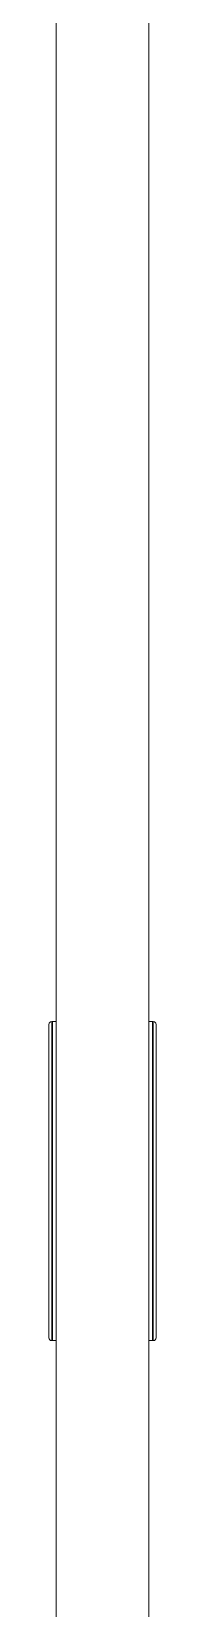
# Model space of a CAD drawing. Header units: millimetres. Extents: x -16985 to -606, y 2122 to 9380.
# Drawn here: x -2314 to -2277, y 6572 to 7115 of the extents above; entities that cross this region are included whole.
import ezdxf

# ---------------------------------------------------------------- set-up
doc = ezdxf.new("R2010")
doc.units = ezdxf.units.MM
doc.linetypes.add('K5LT_THIN', pattern=[0])

msp = doc.modelspace()

# ---------------------------------------------------------------- linework, layer by layer
at = {"color": 7, "linetype": 'K5LT_THIN', "lineweight": 18}
for p, q in [((-2311.29, 7404.5), (-2311.29, 6560.19)), ((-2279.29, 6044.19), (-2279.29, 7405.19)), ((-2312.79, 6664.19), (-2312.79, 6774.19)), ((-2312.54, 6774.19), (-2312.79, 6774.19)), ((-2312.54, 6664.19), (-2312.54, 6774.19)), ((-2311.29, 6774.19), (-2312.54, 6774.19)), ((-2278.04, 6774.19), (-2279.29, 6774.19)), ((-2277.79, 6774.19), (-2278.04, 6774.19)), ((-2278.04, 6664.19), (-2278.04, 6774.19)), ((-2277.79, 6664.19), (-2277.79, 6774.19)), ((-2313.79, 6665.19), (-2313.79, 6773.19)), ((-2276.79, 6665.19), (-2276.79, 6773.19)), ((-2312.54, 6664.19), (-2312.79, 6664.19)), ((-2311.29, 6664.19), (-2312.54, 6664.19)), ((-2278.04, 6664.19), (-2279.29, 6664.19)), ((-2277.79, 6664.19), (-2278.04, 6664.19))]:
    msp.add_line(p, q, dxfattribs=at)
for centre, start, end in [((-2312.79, 6773.19), 90, 180), ((-2277.79, 6773.19), 0, 90), ((-2312.79, 6665.19), 180, 270), ((-2277.79, 6665.19), 270, 0)]:
    msp.add_arc(centre, 1, start, end, dxfattribs=at)

doc.saveas('drawing.dxf')
